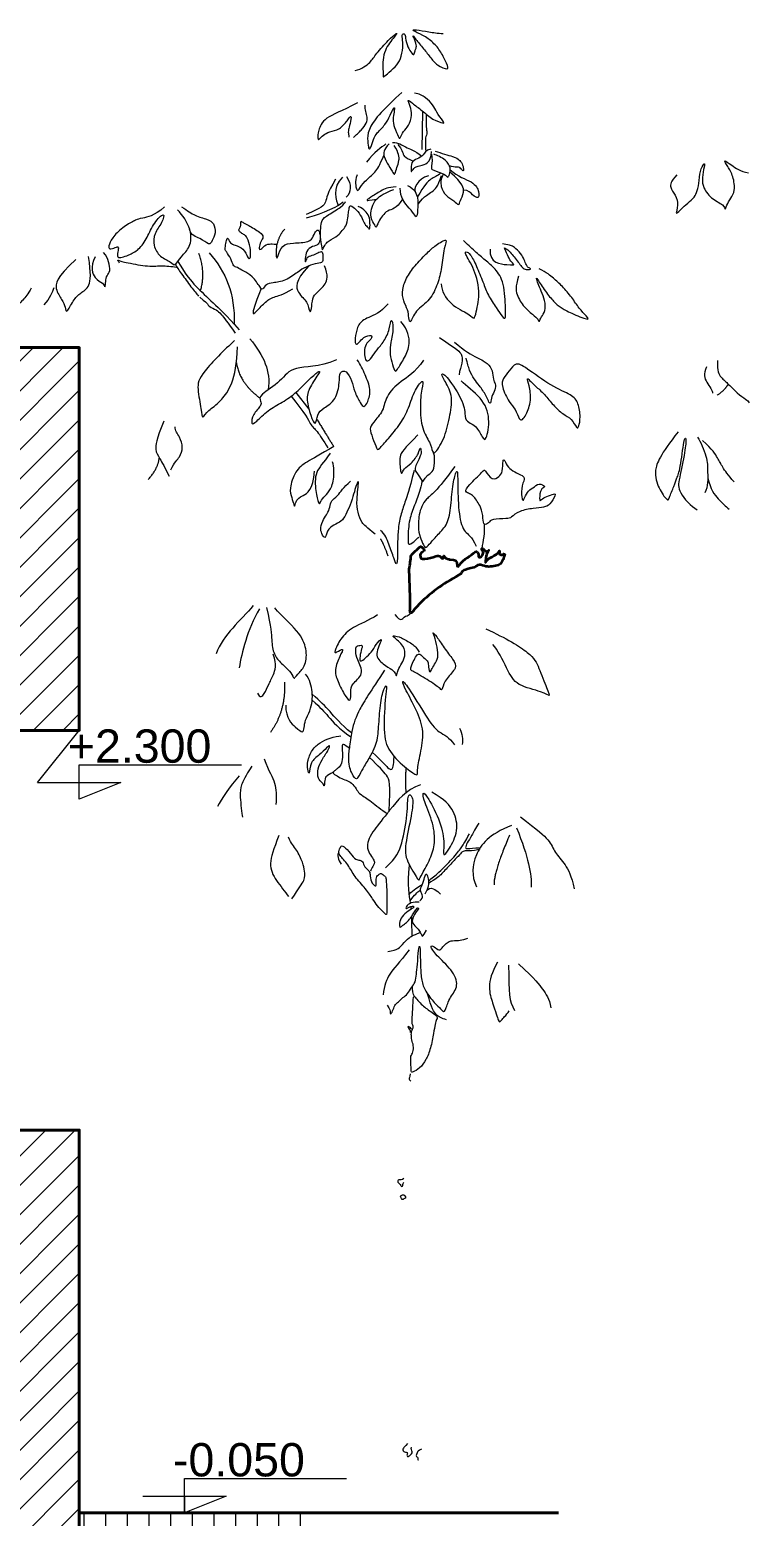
# Model space of a CAD drawing. Header units: centimetres. Extents: x -6442770 to 51259256, y -5656277 to 21133.
# Drawn here: x 8482 to 10642, y 7090 to 11554 of the extents above; entities that cross this region are included whole.
import ezdxf

# ---------------------------------------------------------------- set-up
doc = ezdxf.new("R2010")
doc.units = ezdxf.units.CM
doc.header["$MEASUREMENT"] = 0
for name, color, linetype, lineweight in [('Dim', 7, 'Continuous', 13), ('Hatch', 6, 'Continuous', 9), ('Layout Text', 7, 'Continuous', 15), ('Thick', 1, 'Continuous', 40)]:
    doc.layers.add(name, color=color, linetype=linetype, lineweight=lineweight)
doc.layers.add('Inner', color=7, linetype='Continuous', lineweight=9, true_color=0x5200ff)
doc.layers.add('Outer', color=7, linetype='Continuous', lineweight=20, true_color=0xab00ff)
doc.styles.get("Standard").update_dxf_attribs({"font": 'arial.ttf'})

# ---------------------------------------------------------------- blocks, each defined once
blk = doc.blocks.new('small-chestnut-tree-2d-trees-101-pimpmydrawing')
at = {"layer": 'Inner'}
for points in [[(181.3, 2747), (183.2, 2823.9)], [(-72.6, 2258), (-46.6, 2224.3)]]:
    blk.add_lwpolyline(points, dxfattribs=at)
for points, degree in [([(46.4, 2906.2), (60.5, 2909.8), (79.3, 2923.9), (87, 2938.6), (115.8, 2969.9), (129.4, 2981.7), (132, 2981.7), (123.5, 2971.8), (113.2, 2958.5), (105.1, 2943.4), (101.7, 2922.4), (102.8, 2908), (102.8, 2895.1), (102.5, 2892.2), (109.9, 2898.4), (128.7, 2914.6), (138.6, 2928.6), (143.8, 2953.7), (141.6, 2973.6), (140.8, 2979.5), (145.8, 2981.4), (147.6, 2977.3), (149.9, 2958.2), (159, 2942.3), (165.8, 2935.9), (166.8, 2947.3), (169.9, 2950.4), (170.4, 2960), (161.3, 2979.6), (165.4, 2973.2), (182.7, 2952.7), (197.7, 2933.6), (210.4, 2916.8), (236.4, 2906.3), (231.8, 2919), (219.5, 2945), (204.1, 2963.2), (183.1, 2978.2), (159, 2987.8), (167.2, 2989.1), (195, 2984.6), (212.6, 2981.4), (223.7, 2980.8)], 3), ([(140.4, 2862.5), (106.6, 2829.9), (85.3, 2808.6), (70.1, 2779.9), (72.4, 2758), (74, 2746.8), (78, 2749.6), (83.6, 2768.7), (89.8, 2780.5), (107.8, 2797.3), (116.8, 2815.9), (126.9, 2837.2), (125.2, 2822.6), (122.4, 2808.6), (124.6, 2792.3), (134.7, 2770.9), (136.4, 2767.5), (143.7, 2785), (154.4, 2793.4), (162.3, 2817.6), (157.8, 2834.4), (150.5, 2850.1), (160, 2841.7), (181.4, 2826), (202.7, 2806.9), (226.9, 2799), (225.2, 2802.4), (209.5, 2823.7), (204.4, 2836.7), (189.2, 2852.4), (175.2, 2859.7), (166.2, 2860.8)], 3), ([(51.1, 2841.2), (18.6, 2824.1), (-17.4, 2812.1), (-28.5, 2783.8), (-28.5, 2768.4), (-27.6, 2765.8), (-17.4, 2777), (-6.2, 2783), (16, 2787.3), (31.4, 2806.1), (40, 2819.8), (36.6, 2797.5), (32.3, 2787.3), (33.2, 2777.6), (33.7, 2773.5), (34.1, 2772)], 3), ([(43.5, 2771.8), (48.4, 2776.6), (59.8, 2786.7), (70.2, 2801.1), (71.3, 2812.1), (68.3, 2823.9), (66.5, 2832), (66.5, 2836.8)], 3), ([(189.3, 2818.9), (189.1, 2786.9), (192.4, 2781), (190, 2776.2), (188.2, 2771.4), (187.9, 2765.1), (188.5, 2756.8), (188.2, 2746)], 3), ([(108.7, 2758.6), (98.8, 2751), (85.5, 2742.6), (69.5, 2722)], 3), ([(115.4, 2758.8), (102.7, 2746.9), (104.1, 2732.4), (113.6, 2715.5), (124.1, 2698.7), (126.4, 2695.5), (130.5, 2711.9), (135.9, 2723.3), (135, 2740.1), (125.4, 2755.1)], 3), ([(121.9, 2761.3), (134.5, 2761.6), (145.8, 2751.2), (166.1, 2745.5), (180.9, 2733.7)], 3), ([(132.3, 2757.4), (141.4, 2746.8), (143.2, 2738.1), (144.1, 2732.9), (163.4, 2723.8)], 3), ([(50.8, 2696.1), (44.9, 2682.4), (50.8, 2662.5), (52.7, 2665), (65.2, 2683.5), (88.8, 2701.9), (95.1, 2714.4), (104.7, 2735.5)], 3), ([(199.1, 2748.2), (188.2, 2746), (185.1, 2734.2), (170.9, 2728.8), (158.8, 2722.3), (159.4, 2703.7), (159.4, 2701.2), (164.3, 2709.6), (173.7, 2715.1), (199.7, 2719.2), (200.7, 2743.3)], 3), ([(200.2, 2737.7), (202.5, 2730), (199.5, 2709.6), (200.1, 2706.5), (229.7, 2697.6), (232.6, 2689), (236.8, 2696.7), (239.7, 2709.8), (231.1, 2725.7), (211.3, 2736.2), (205, 2737.6)], 3), ([(207.9, 2744.3), (220, 2739.7), (248.8, 2732.4), (255.6, 2726.9), (262.8, 2719.4), (265.2, 2707.3), (264.3, 2702.2), (258.2, 2711.6), (251.9, 2712.3), (242.7, 2711.6), (236.6, 2714.2)], 3), ([(219.4, 2700.3), (211.5, 2693.1), (200.1, 2690), (185.3, 2675.9), (171.8, 2651.2)], 3), ([(224.6, 2698), (218.1, 2687.8), (218.6, 2671.6), (228.4, 2654.1), (246.8, 2643.7), (255.8, 2633.2), (257.8, 2643.9), (266.6, 2659.4), (264.6, 2678.8), (237.6, 2701.4)], 3), ([(238.2, 2706.3), (252.8, 2692.4), (286.7, 2683.3), (297, 2660.9), (295.5, 2647.3), (283.2, 2654.7), (275.1, 2665.4), (264.8, 2665.1)], 3), ([(694.3, 2696.6), (681.8, 2682.6), (679.6, 2670.5), (692.1, 2656.5), (698.4, 2634.7), (690.3, 2614.1), (701, 2625.5), (711.7, 2635.4), (728.6, 2649.1), (734.1, 2659.8), (739.7, 2677.5), (740.4, 2705.1), (750.4, 2720.6), (750.7, 2718.4), (746.3, 2696.6), (744.5, 2674.1), (763, 2647.7), (790.7, 2635.9), (791.4, 2623.4), (794.2, 2634.5), (803.2, 2649.8), (812.2, 2662.3), (808.8, 2694.2), (796.3, 2713.6), (787.4, 2728.8), (802.6, 2716.9), (822.2, 2703.4), (838.6, 2700.5)], 3), ([(7.1, 2687.4), (-10.2, 2658.8), (-11, 2639.6), (-20.9, 2629.6), (-51.9, 2616.3)], 3), ([(21.1, 2691.5), (-1, 2671.3), (9, 2642.9), (12.3, 2634.1)], 3), ([(28.9, 2692.9), (39.9, 2677.2), (38.8, 2660.6), (28.5, 2651)], 3), ([(129.2, 2671.8), (112.3, 2671.3), (99, 2664.3), (75.5, 2649.7), (67.6, 2643.5), (75.1, 2644.9), (89.6, 2647.1)], 3), ([(142.2, 2647.1), (129.3, 2626.6), (110.7, 2628.8), (91.6, 2599.6), (88.8, 2586.7), (86, 2597.9), (74.3, 2611.9), (85.5, 2650.7), (107.4, 2659.7), (124.8, 2667)], 3), ([(151.8, 2674.9), (167.5, 2667.6), (173.7, 2647.4), (173.1, 2632.7), (170.9, 2606.9), (165.8, 2617), (153.4, 2632.2), (137.7, 2649.6), (137.2, 2669.3)], 3), ([(194.1, 2694.2), (171.6, 2688.6), (164, 2666.5), (167.4, 2662.2)], 3), ([(173.2, 2637.5), (187.2, 2654.5), (202.1, 2661), (213.1, 2672.3), (220.5, 2694.7)], 3), ([(22.6, 2641.2), (4.1, 2626), (-35.7, 2613.1), (-52.2, 2609.2)], 3), ([(-19.3, 2545.2), (-21.6, 2557.5), (-23.7, 2571.5), (-22.8, 2588.6), (-22, 2605.2), (-9.1, 2614.8), (20.6, 2632), (26.9, 2640.9), (27.1, 2642.5)], 3), ([(-337.5, 2631.5), (-358.1, 2613), (-387.4, 2608.5), (-393.1, 2606.1), (-415.1, 2595.4), (-440.3, 2574.4), (-449.9, 2554.8), (-449.9, 2544.5), (-435.1, 2550), (-429.2, 2552.6), (-431.4, 2541.2), (-433.3, 2528.7), (-423, 2530.1), (-411.2, 2533.8), (-388.3, 2544.5), (-372.1, 2569.6), (-358.8, 2600.2), (-335.2, 2623.4), (-341.8, 2599.8), (-358.8, 2577.7), (-360.7, 2554.1), (-347.4, 2530.1), (-321.9, 2520.6), (-317.9, 2510.2), (-303.9, 2532), (-285.1, 2550), (-281, 2583.6), (-300.9, 2616), (-310.9, 2625.6)], 3), ([(-303.2, 2631.6), (-290.7, 2624), (-276.4, 2613), (-250.3, 2607.3), (-237.5, 2599.5), (-233.5, 2578.1), (-242.3, 2562.6), (-246.4, 2553.4), (-264.4, 2569.2), (-284.2, 2573.7), (-287, 2587)], 3), ([(-19.3, 2545.2), (-14.7, 2554.8), (-7.9, 2564.3), (14, 2573.4), (19.9, 2584.8), (28.5, 2591.2), (32.6, 2611.2), (33.1, 2621.2), (35.3, 2633.1), (38.1, 2635.8), (52.6, 2622.6), (61.7, 2607.6), (65.8, 2596.7), (72.7, 2589.4), (76.3, 2584.8), (76.8, 2597.6), (75.4, 2613), (66.7, 2624), (59.5, 2629.9), (52.6, 2632.2)], 3), ([(-95.2, 2587), (-106.8, 2574.9), (-111.5, 2553.8)], 2), ([(229.1, 2564.7), (226.2, 2565.2), (207.7, 2554.1), (193.1, 2540.3), (168.8, 2516), (150.8, 2491.7), (140.4, 2464.7), (143.2, 2441.8), (153.6, 2423.7), (154.2, 2407.8), (157, 2393.9), (166.7, 2423), (198.6, 2443.1), (213.2, 2477.1), (221.5, 2508.4), (225, 2550.7), (231.9, 2564.1), (229.1, 2564.7)], 3), ([(219.7, 2476.5), (220.6, 2462.2), (236.4, 2433.6), (280.1, 2414.8), (286.4, 2403), (290.5, 2419.7), (294.7, 2439.8), (296.8, 2460.6), (291.9, 2488.4), (284.3, 2509.9), (273.2, 2527.9), (267.6, 2539.7), (269, 2541.8), (278.7, 2538.3), (290.5, 2513.3), (305.1, 2478.6), (313.4, 2454.4), (331.4, 2427.3), (343.9, 2409.3), (350.2, 2404.4), (349.5, 2421.1), (347.4, 2480.7), (328.7, 2507.8), (308.6, 2524.4), (288.4, 2541.1), (271.8, 2557), (264.8, 2564)], 3), ([(318.4, 2546.3), (316.4, 2517.8), (362.9, 2514.7), (367.2, 2514.7), (364.6, 2518.1), (356.1, 2526.6), (350.1, 2543.8), (344.9, 2551.5), (356.1, 2544.6), (374, 2522.4), (386, 2503.5), (404.5, 2506.1), (393.8, 2509.8), (392, 2513.8), (386.8, 2524.9), (381.3, 2537.8), (365.8, 2551.4), (360.7, 2554.4), (353.3, 2555.5), (343.7, 2557)], 3), ([(-515.7, 2525.9), (-556.2, 2488.4), (-558.3, 2464.2), (-543, 2444.7), (-536.7, 2429.4), (-535.7, 2415.1), (-520.9, 2444.1), (-507.2, 2458.9), (-486.9, 2469), (-485, 2496.9), (-490.3, 2531.7)], 3), ([(-477, 2530.8), (-487.5, 2510), (-477.7, 2483.7), (-459.8, 2479.5), (-457, 2465.7), (-455.6, 2482), (-454.2, 2493.7), (-445.6, 2501.3), (-450.1, 2521.8), (-454.2, 2533.2), (-460.1, 2539.7)], 3), ([(-428.3, 2518.6), (-429.2, 2520.7), (-430.5, 2521.7), (-431.2, 2524.1), (-431.3, 2524.9), (-425.8, 2521.9), (-416.7, 2520.5), (-395.3, 2515.8), (-376.4, 2512.9), (-356.4, 2511.7), (-347.1, 2513.8), (-323, 2511.6), (-313.2, 2510.4)], 3), ([(-315.4, 2516.2), (-313.2, 2510.4), (-304, 2498.7), (-283.5, 2468.7), (-272.3, 2456.9), (-269.1, 2451.8)], 3), ([(-310.5, 2521.8), (-293.2, 2493.3), (-275.8, 2472.5), (-239.7, 2438.5), (-213.4, 2414.3), (-187, 2384)], 3), ([(-265, 2462.8), (-253.7, 2499.1), (-268.3, 2538)], 2), ([(-247.5, 2539.4), (-213.5, 2500.5), (-195.4, 2456.8), (-197.1, 2395.5)], 3), ([(-46.8, 2513), (-76.4, 2481.6), (-69.1, 2456.2), (-48.6, 2441.1), (-45, 2415.7), (-41.3, 2423.8), (-39.5, 2449.3), (-31.3, 2458.4), (-11.8, 2474.8), (-7.2, 2493.5), (-14.9, 2512.6)], 3), ([(375.4, 2492.1), (368.8, 2470.7), (372.1, 2450.8), (389.4, 2426.5), (409.7, 2411), (416.3, 2402.9), (417.4, 2399.2), (420.7, 2410.6), (430.7, 2420.6), (429.2, 2443.4), (421.5, 2462.2), (414.1, 2477.3), (411.5, 2488.8), (411.2, 2489.5), (430, 2460.7), (446.9, 2440.1), (460.6, 2428.7), (479, 2418.3), (521, 2401.4), (513, 2411), (497.5, 2426.9), (483.8, 2448.7), (463.4, 2472.4), (446.1, 2488.3), (433.3, 2498.8), (416.9, 2507)], 3), ([(-605.9, 2467.9), (-612.3, 2456.4), (-622.4, 2442.4), (-633.6, 2434.9), (-641.8, 2414.7)], 3), ([(-560.2, 2468.5), (-564.2, 2459.9), (-567.7, 2446.7), (-580.7, 2434.5)], 3), ([(-142.7, 2467.1), (-156.6, 2431.1), (-161.5, 2413.1), (-154.5, 2418.6), (-135.8, 2439.5), (-118.4, 2451.3), (-99.7, 2454), (-78.9, 2466.5)], 3), ([(-266, 2449.7), (-255, 2440.5), (-249.9, 2436), (-249, 2431.1), (-231.9, 2423.5), (-225.1, 2418.4), (-210.6, 2399.3), (-195.1, 2377.3)], 3), ([(112.8, 2436.4), (98.2, 2418.5), (69.9, 2409), (52, 2395.3), (46.8, 2372.2), (46, 2350.8), (55.4, 2358.5), (62.2, 2368.8), (81.9, 2375.6), (79.4, 2364.5), (69.1, 2358.5), (64.8, 2343.9), (65.7, 2330.2), (69.1, 2317.4), (80.2, 2327.7), (89.6, 2343.1), (105.1, 2360.2), (117, 2385.9), (118.8, 2410.7), (124.8, 2389.3), (117.9, 2355.9), (116.2, 2339.7), (119.6, 2319.1), (126.5, 2299.4), (129.9, 2300.3), (147, 2329.4), (158.2, 2352.5), (153.9, 2383.3), (138.5, 2400.5)], 3), ([(216.6, 2368.4), (253.4, 2343.5), (262.4, 2335.8), (263.1, 2317.8), (256.8, 2302.5), (256.2, 2293.5)], 3), ([(-196.1, 2362.7), (-216.7, 2343.5), (-267.3, 2293.2), (-272.4, 2267.6), (-262.1, 2220.4), (-262.8, 2202.3), (-249.5, 2223), (-227, 2234.4), (-192, 2282.3), (-190.2, 2349.4)], 3), ([(-165.5, 2366.1), (-137.4, 2331.3), (-122.8, 2300.9), (-128.6, 2263.2)], 3), ([(246.9, 2359.1), (266.8, 2341.1), (296.3, 2326), (313.6, 2317.1), (323.9, 2301.6), (324.6, 2282.8), (329.1, 2275.8), (329.8, 2262.9), (320.6, 2250), (320.2, 2235.6), (316.2, 2236), (311.7, 2250.4), (295.9, 2273.6), (286.3, 2283.6), (276.3, 2302.4), (272.7, 2316.4), (270.1, 2327.1)], 3), ([(-192.6, 2317.2), (-185.7, 2276.2), (-145, 2246.4)], 2), ([(9.2, 2323.3), (-27.4, 2307.7), (-82.2, 2312.9), (-100.5, 2280.3), (-148.8, 2251.6), (-143.5, 2239.8), (-140.9, 2232), (-160.5, 2213.7), (-163.1, 2191.5), (-154, 2196.7), (-129.2, 2222.8), (-100.5, 2237.2), (-70.4, 2258.1), (-46.9, 2284.2), (-26.1, 2301.2), (-22.1, 2301.2), (-46.9, 2267.2), (-52.2, 2243.7), (-43, 2209.8), (-32.6, 2187.6), (-30, 2215), (-18.2, 2225.4), (9.2, 2242.4), (15.7, 2280.3), (14.4, 2299.8), (28.8, 2303.8), (40.5, 2280.3), (44.4, 2260.7), (57.5, 2234.6), (64, 2226.7), (71.8, 2237.2), (79.7, 2263.3), (66.6, 2293.3), (57.5, 2314.2), (51, 2323.3)], 3), ([(184.5, 2322.8), (166.6, 2296.9), (136.8, 2281), (106.9, 2249.2), (104.9, 2221.3), (81.1, 2195.4), (75.1, 2185.5), (81.1, 2167.6), (91, 2141.7), (93, 2141.7), (112.9, 2163.6), (138.8, 2195.4), (154.7, 2225.3), (166.6, 2265.1), (186.5, 2287), (180.5, 2267.1), (176.6, 2229.3), (180.5, 2183.5), (198.4, 2155.7), (202.4, 2137.7), (206.4, 2131.8), (228.3, 2167.6), (238.2, 2213.4), (244.2, 2253.1), (224.3, 2285), (218.3, 2298.9), (234.2, 2289), (270.1, 2229.3), (266.1, 2207.4), (274, 2197.4), (290, 2191.5), (303.9, 2165.6), (309.9, 2157.6), (319.8, 2205.4), (303.9, 2247.2), (270.1, 2271), (260.1, 2281)], 3), ([(370.7, 2314.5), (375.8, 2316.2), (387.2, 2310.5), (443.7, 2268.5), (484, 2253.1), (496.8, 2236.9), (501.1, 2206.9), (496.8, 2188), (493.4, 2183.8), (483.1, 2205.2), (465.1, 2213.7), (445.4, 2231.7), (428.3, 2254.8), (408.6, 2271.1), (396.6, 2283.1), (392.4, 2288.2), (396.6, 2273.7), (402.6, 2242), (390.6, 2210.3), (382.9, 2202.6), (377.8, 2200.9), (369.2, 2225.7), (358.1, 2235.1), (340.1, 2271.1), (344.4, 2286.5), (356.4, 2300.2), (365.5, 2312.8), (370.7, 2314.5)], 3), ([(754.3, 2309.3), (747, 2294.1), (753.2, 2278.9), (767, 2261), (766.3, 2256)], 3), ([(776.6, 2322), (774.9, 2300.1), (783.3, 2287.7), (798.5, 2274.8), (815.9, 2256.3), (835.6, 2242.8), (838, 2240.3), (840.4, 2236.7)], 3), ([(-82.5, 2250.1), (-53.1, 2215.1), (-43, 2189.7), (-31.8, 2183.7), (-17.1, 2160.2), (-8.4, 2146.2)], 3), ([(775.6, 2252.2), (791.2, 2262.4), (798.5, 2274.8)], 2), ([(-338.4, 2199.6), (-354.5, 2162), (-357.2, 2140.6), (-347.7, 2126.9), (-336.8, 2107), (-328, 2088.8)], 3), ([(-324.8, 2102.1), (-317.2, 2117.4), (-305.4, 2127), (-299.9, 2147.5), (-305.4, 2167.5), (-316.7, 2181.6), (-315.8, 2188.4)], 3), ([(-30.7, 2204.2), (-13, 2174.9), (3.4, 2148.9)], 2), ([(173.1, 2172.2), (144.4, 2143.6), (133.7, 2131.2), (138.8, 2093.5), (140.5, 2093.5), (144.4, 2104.2), (159, 2113.2), (175.9, 2135.7), (177, 2149.7), (180.4, 2139.1), (177.6, 2127.3), (168, 2109.3), (165.3, 2100.7), (181.2, 2082.8), (180.5, 2076.4), (184.8, 2079.3), (190.5, 2090.7), (200.4, 2095.3), (207.2, 2106.5), (207.2, 2128.4), (204.7, 2135.9)], 3), ([(697.2, 2178.6), (660.7, 2131.8), (646.2, 2098.5), (657.6, 2063.9), (676.2, 2038), (678, 2042.6), (689.4, 2070.8), (694.4, 2085.3), (701.3, 2100.8), (709.4, 2168.2), (713.1, 2167.3), (712.2, 2142.7), (698.5, 2079.4), (694.9, 2060.3), (722.6, 2028), (735.4, 2021.4)], 3), ([(736.3, 2167.5), (742.3, 2158.5), (756.6, 2125.4), (756.1, 2100.5), (757.6, 2068.1), (751, 2055.2)], 3), ([(809.9, 2077.7), (797.4, 2091.4), (785.2, 2108.9), (777.8, 2124.2), (766.8, 2142.4), (746.2, 2160.8)], 3), ([(-370.5, 2082.2), (-350.2, 2103.8), (-347.7, 2126.9)], 2), ([(3.4, 2148.9), (-24.9, 2131.9), (-53, 2117.3), (-74.4, 2100.4), (-86.8, 2062.2), (-81.1, 2045.9), (-76.1, 2029.6), (-75.5, 2026.8), (-71.6, 2042), (-63.2, 2047.6), (-37.3, 2061.6), (-35.6, 2099.3)], 3), ([(-3.8, 2135.1), (-17.8, 2115.2), (-35.6, 2099.3), (-33.3, 2057.3), (-26, 2031.5), (-24.9, 2034.1), (-17.5, 2047), (-5.3, 2057.3), (5, 2079.5), (3.9, 2107.8), (1.3, 2118.2)], 3), ([(165.3, 2100.7), (154.9, 2058.4), (147.9, 2039.6), (138.9, 2014), (132.7, 1983.4), (132, 1957.8), (132, 1923.8), (131.1, 1912.8), (128.3, 1910.6), (125.8, 1921.6), (114.2, 1951.8), (107.2, 1972.3), (97.8, 1979.4)], 3), ([(247.3, 2108.7), (210.8, 2057), (186.6, 2045.7), (173.7, 2010.9), (173.5, 1979.5), (178.3, 1962.8), (186.6, 1945), (188.6, 1944.6), (197.7, 1953.1), (213, 1972.1), (233.9, 1991.2), (239.6, 2028.5), (243.4, 2076.6), (251.2, 2102.6), (253.3, 2095.7), (253, 2074.8), (254.8, 2008.2), (266.4, 1972.7), (280.8, 1969.4), (290.6, 1947.9)], 3), ([(86.8, 1971.9), (69.9, 1987), (59.6, 1993.2), (51.5, 2016.8), (48.9, 2038.2), (55.5, 2087.6), (48.5, 2070.3), (44.1, 2054.4), (36.7, 2030.9), (27.5, 2010.9), (19.4, 1996.9), (3.5, 1991.8), (-10.5, 1979.6), (-14, 1960.3), (-20.8, 1974.1), (-24.5, 1984), (-16.8, 2003.9), (-9.4, 2012.8), (-3.8, 2026.8), (-2.4, 2040.8), (10.9, 2046), (23.1, 2067.4), (37.4, 2078.8)], 3), ([(756.8, 2085.8), (762.4, 2062.6), (777.9, 2041.2), (793.4, 2028.7), (799.7, 2022.5)], 3), ([(306.5, 1992.9), (307.6, 1975.8), (304.3, 1957.9), (301.7, 1943.5)], 3), ([(97.5, 1962.9), (104.8, 1950.6), (112.3, 1928.8)], 2), ([(-158.7, 1828.3), (-183.6, 1797.8), (-219, 1770.7), (-233.6, 1731.1)], 3), ([(-146.1, 1821.7), (-171.1, 1778.7), (-181.5, 1733.6), (-187, 1703)], 3), ([(-131.9, 1824.6), (-122.4, 1783.6), (-121.8, 1757.7), (-118.3, 1729.7), (-101.6, 1711.1), (-84.1, 1695.9), (-76.8, 1681.9), (-76.3, 1681.3), (-66.7, 1692), (-51, 1710.5), (-51, 1745.9), (-67.9, 1777.9), (-111.7, 1818.4), (-115.1, 1824)], 3), ([(91.5, 1809.4), (72.8, 1797.6), (38.8, 1784.4), (16.6, 1762.2), (3.4, 1732.4), (7.6, 1733.1), (25.6, 1744.9), (15.9, 1727.5), (4.1, 1698.4), (10.3, 1677.6), (27.7, 1642.9), (38.1, 1633.2), (38.1, 1654.7), (37.4, 1669.9), (66.5, 1689.4), (49.9, 1722), (47.1, 1735.2), (48.5, 1746.3), (49.2, 1746.3), (63.7, 1750.4), (58.2, 1738.6), (55.5, 1720.1), (55.8, 1718.9), (57.7, 1714), (70.8, 1725.9), (81.7, 1736.8), (91.3, 1755.2), (104.9, 1765.8), (83.4, 1728.3), (103.2, 1709.7), (122.8, 1698.8), (128.3, 1690.6), (129.3, 1684.1), (132.5, 1697.6), (140.7, 1712.6), (147.7, 1725.2), (147.2, 1747.2), (120.1, 1767), (124.3, 1767.9), (137.8, 1765.2), (162.6, 1750.9), (171.2, 1742.8), (175.2, 1734.6)], 3), ([(126.6, 1810.6), (137.6, 1793.8), (146.2, 1810.6), (151.7, 1806.1), (161.1, 1814.8)], 3), ([(309.5, 1781.6), (351.8, 1762.2), (404.5, 1729.6), (415.6, 1706), (434.3, 1657.5), (440.6, 1642.9), (427.4, 1654.7), (370.4, 1666.3), (353.8, 1697.7), (333.7, 1739.3), (324, 1749.7)], 3), ([(-149.9, 1651.5), (-145.4, 1640.8), (-135.3, 1650.4), (-128, 1669.5), (-117.9, 1687.5), (-111.1, 1708.3), (-118.4, 1730.2)], 3), ([(-93.3, 1627.7), (-92.9, 1600), (-70.4, 1580.5), (-57.9, 1570.5), (-56.1, 1582.3), (-54.6, 1596), (-43.9, 1616.6), (-39.1, 1635.8), (-39.8, 1654.2), (-42.8, 1673), (-48.3, 1684.1), (-53.5, 1690.3)], 3), ([(-95.7, 1674.2), (-93.1, 1615.1), (-124.1, 1572.8)], 2), ([(39.5, 1571.6), (16.4, 1589.9), (-4.4, 1616.9), (-23.5, 1634.8), (-39.8, 1649.7)], 3), ([(-39.8, 1637.7), (-22.6, 1621.9), (-10.4, 1609), (13.6, 1579.9), (38.1, 1564)], 3), ([(2.2, 1492.4), (-11.6, 1485.8), (-14.6, 1479.1), (-15.4, 1466), (-15.9, 1463.3), (-17.9, 1470.7), (-29.3, 1478.6), (-29, 1500), (-21.2, 1517), (-6.1, 1538.4), (-3.5, 1548.3), (-9, 1543.5), (-25.6, 1526.6), (-43.7, 1514.8), (-45.9, 1483.4), (-48.9, 1498.9), (-50.7, 1512.2), (-40.4, 1539.1), (-24.2, 1552.7), (-5.7, 1561.6), (13.4, 1565.6), (17.5, 1566)], 3), ([(256.6, 1581.3), (262.1, 1570.3), (263.5, 1558.3), (262.3, 1548.5)], 3), ([(81.2, 1532.9), (102.3, 1513.2), (113.6, 1499.5), (120.5, 1495.9), (124.6, 1504.6), (124.9, 1524.3)], 3), ([(-161.6, 1504.8), (-174.7, 1484.5), (-184, 1464.8), (-186.1, 1448.9), (-181.9, 1409.5), (-180.1, 1402.1)], 3), ([(-136.5, 1519.8), (-127.5, 1494), (-111.2, 1471.5), (-112.4, 1445.1), (-112.9, 1427.2)], 3), ([(149.5, 1451.5), (147.5, 1474.3), (149.5, 1500.9)], 2), ([(-187.1, 1485.4), (-205.2, 1464.8), (-223.3, 1436.8), (-230.9, 1423.7)], 3), ([(107.6, 1300.2), (130, 1319.3), (141.3, 1346.8), (153.1, 1410.3), (151.5, 1453), (163.7, 1444), (162.6, 1417.6), (147.5, 1347.9), (146.3, 1318.7), (173.9, 1275.5), (175, 1273.8), (179.5, 1285), (199.1, 1318.7), (208.1, 1349.1), (205.3, 1388.4), (184.5, 1435.6), (181.7, 1454.7), (191.8, 1445.1), (219.9, 1390.6), (227.8, 1346.3), (221.6, 1319.3), (235.7, 1335.6), (255.3, 1374.9), (247.5, 1414.2), (227.2, 1437.3), (200.8, 1452.5)], 3), ([(295.4, 1389.8), (288.5, 1378.9), (282, 1364.1), (271, 1350), (268.4, 1339), (270.4, 1338), (285.3, 1340), (298.7, 1340.5)], 3), ([(361.6, 1385), (316, 1367.5), (283.4, 1326), (280.6, 1283.8), (290.8, 1261.9)], 3), ([(371.7, 1380.5), (395.8, 1320.3), (402, 1287.2), (401.2, 1260.7)], 3), ([(379.3, 1402.4), (415.3, 1375), (439.2, 1356.1), (447.8, 1330.4), (470.1, 1308.2), (482.1, 1284.2), (488, 1257.7)], 3), ([(-107.3, 1365), (-117.5, 1336.9), (-129.3, 1306.6), (-114.1, 1274.6), (-94.4, 1252.1), (-87.9, 1241.9)], 3), ([(-80.8, 1237.2), (-66.4, 1260.1), (-53.4, 1275.1), (-55.1, 1294.2), (-57.8, 1308.5), (-70.9, 1337.5), (-82.6, 1349.1), (-87.9, 1361.4)], 3), ([(357.6, 1365.9), (323.9, 1287.2), (326.7, 1265.3)], 2), ([(13.6, 1330.7), (8.7, 1326.2), (13.1, 1316.6), (18.4, 1307.3)], 3), ([(296.4, 1336.8), (281, 1333.7), (273.9, 1333.9), (265.7, 1334.1), (262, 1332.2), (256.1, 1325.3), (236.5, 1304.7), (218.4, 1284.7), (208.6, 1276.9), (194.4, 1268.5)], 3), ([(176.9, 1233.1), (181.7, 1237.9), (183.2, 1242.4), (178.3, 1253.2), (177.8, 1257.8), (184.6, 1272.8), (188.3, 1289.2), (191.8, 1286.8), (194.5, 1274.1), (195, 1264.1), (191, 1254.1), (187.1, 1246.8)], 3), ([(155.5, 1246.2), (164.6, 1256.8), (173, 1261.2), (181.4, 1266)], 3), ([(191.1, 1255), (198.5, 1260.7), (206.9, 1256.4), (214.9, 1250.7), (218.7, 1246.7)], 3), ([(175.8, 1230.6), (171, 1231.3), (157.9, 1230.7), (148.2, 1220.9), (149.2, 1217.3), (151.2, 1217.8), (156, 1221.5), (164.8, 1223), (165.3, 1220.4), (161.3, 1217.5), (146.1, 1207.3), (136.3, 1195.6), (135.7, 1180.7), (136.7, 1179.3), (140, 1182), (143.4, 1184.6), (151.8, 1191.3), (160.5, 1200.9), (164.3, 1209.6), (170.8, 1217.6), (173, 1220.1), (174, 1219.7), (174.4, 1217.4)], 3), ([(159.7, 1216.4), (159.5, 1218.3), (159.3, 1220.1), (159.1, 1221.9)], 3), ([(161.5, 1162.6), (161, 1180.6), (160.8, 1192.8), (160.4, 1201.9)], 3), ([(174.4, 1217.4), (160.5, 1199.7), (160.9, 1186.9), (172.7, 1178.3), (177.9, 1169.6), (181, 1163.4), (181.9, 1159.5), (190.6, 1174.5)], 3), ([(111.2, 1023.2), (117, 1014.7), (117, 1007.7), (117.5, 1003.9), (122.3, 1010.4), (126.1, 1023.4), (133.2, 1029.6), (142.8, 1038.7), (152.4, 1045.2), (159.4, 1059.1), (168.5, 1069.1), (169.8, 1085.5), (172.1, 1102.3), (173.9, 1138.7), (176.7, 1142.8), (177.6, 1137.8), (178, 1100.9), (179.9, 1072.3), (187.1, 1052.2), (206.7, 1026.3), (220.4, 1014.9), (224.5, 1008.5), (228.6, 1012.6), (236.7, 1039.5), (256.8, 1061.3), (242.2, 1094.6), (208.5, 1124.6), (195.8, 1144.2), (205.3, 1141.9), (216.3, 1131.9), (222.2, 1138.7), (227.2, 1145.5), (236.3, 1152.4), (243.1, 1153.3), (262.2, 1153.7), (273.5, 1158.1)], 3), ([(155.3, 1134.4), (135.1, 1108), (112, 1085.6), (105.8, 1063.1), (102.9, 1044.1)], 3), ([(333.4, 1109.5), (309.1, 1069.2), (325.8, 1022.1), (336.2, 986.7), (338.9, 990.6), (350, 1002.5), (357.1, 1011.6)], 3), ([(355.3, 1103.6), (356.8, 1045.8), (356.3, 1032.3), (367.6, 1012.4)], 3), ([(375.7, 1106.2), (410.1, 1074.6), (424.2, 1055), (437.5, 1036.6), (440.8, 1017.9)], 3), ([(166.1, 1040.3), (162.1, 1045.1), (162.1, 1054.7), (162.4, 1062.2)], 3), ([(230.4, 993.6), (220.8, 996.3), (209.3, 1002.3), (200.6, 1016.5), (192.6, 1045.8)], 3), ([(162.9, 976), (161.4, 973.2), (154.9, 981), (152, 979.6), (154.4, 976.4), (156.6, 973.8), (157.4, 971.2), (157.2, 967.9)], 3), ([(157.6, 884.8), (155.9, 877.5), (154.4, 874.9), (156.7, 872.2), (159, 869.8)], 3), ([(144.8, 673.7), (141, 669.5), (132.9, 673.7), (132, 665.6), (136.5, 663.8), (138.6, 659.7), (140.4, 656.7), (143.4, 659.4), (142.5, 664.7), (144.3, 665.6), (144.6, 666.5)], 3), ([(144.7, 640.9), (143.1, 641.5), (138.3, 639.9), (137.7, 636.4), (141.6, 630.7), (143.1, 631.6), (144.3, 633.1), (148.4, 633.7), (148.4, 636.4), (146.4, 640.3), (144.7, 640.9)], 3), ([(151.9, 140.1), (147.1, 133.8), (143, 130.2), (141.5, 127.3), (144.9, 122.7), (147.3, 122.7), (152.2, 121.7), (151.5, 119.1), (150.7, 116.6), (151.2, 113.3), (155.3, 114), (160.6, 119.5), (162.1, 122.9), (160.2, 127.3), (159.2, 130.9), (160.2, 132.8)], 3), ([(180.3, 128.4), (173.6, 125.9), (170.8, 120.8), (169.3, 115), (170.5, 112.4), (172.7, 112.9), (173, 109.1), (172.4, 106.3), (173.8, 106.6), (174.5, 107.2)], 3)]:
    blk.add_open_spline(points, degree=degree, dxfattribs=at)
for points, knots in [([(180.9, 2079.2), (179.8, 2069.8), (175.3, 2054), (164.7, 2026.1), (154, 1999.1), (152.9, 1957.5), (153.5, 1949.7), (164.1, 1955.3), (173.1, 1965.4), (174.8, 1965.9)], [0.956485, 0.956485, 0.956485, 0.956485, 2.229516, 4.459032, 6.688548, 8.918063, 11.147579, 13.377095, 15.606611, 15.606611, 15.606611, 15.606611]), ([(106, 1698.4), (77.6, 1655.4), (51.9, 1615.8), (41.2, 1584.8), (36, 1552.1), (34.9, 1540.8)], [0, 0, 0, 0, 3.348712, 6.697424, 8.650685, 8.650685, 8.650685, 8.650685]), ([(75.4, 1522.5), (79, 1528.6), (90.2, 1548.9), (93.6, 1571.4), (95.6, 1617.2), (101.9, 1658.1), (111.6, 1671.3), (108.1, 1656), (102.6, 1571.4), (112.3, 1534), (153.2, 1496.5), (174, 1484), (170.6, 1493), (177.5, 1528.4), (187.2, 1574.9), (170.6, 1617.2), (147, 1660.9), (139.3, 1679.6), (150.4, 1669.9), (191.4, 1601.2), (214.3, 1570.7), (236.5, 1563.8), (246.5, 1547.8)], [22.002739, 22.002739, 22.002739, 22.002739, 23.440983, 26.789694, 30.138406, 33.487118, 36.83583, 40.184542, 43.533253, 46.881965, 50.230677, 53.579389, 56.928101, 60.276812, 63.625524, 66.974236, 70.322948, 73.67166, 77.020371, 80.369083, 83.717795, 87.066507, 87.066507, 87.066507, 87.066507]), ([(178.4, 1467), (148.8, 1457.5), (130.5, 1433.7), (115.4, 1414.8), (114.8, 1413.9)], [0, 0, 0, 0, 3.223992, 3.37879, 3.37879, 3.37879, 3.37879]), ([(111.2, 1409.6), (99.3, 1394.7), (78.4, 1369.4), (65.3, 1338), (89.6, 1312.7), (81.6, 1303), (78.7, 1296), (77.6, 1292.9)], [3.647422, 3.647422, 3.647422, 3.647422, 6.447983, 9.671975, 12.895967, 16.119958, 19.34395, 19.34395, 19.34395, 19.34395]), ([(194.2, 1273.9), (201, 1278.6), (218.1, 1292.3), (248.9, 1324.8), (262.1, 1342.5), (268.5, 1353), (276.7, 1368.4)], [3.777611, 3.777611, 3.777611, 3.777611, 5.740191, 8.610286, 11.480381, 14.350477, 14.350477, 14.350477, 14.350477]), ([(158.2, 1228.7), (158.2, 1228.9), (155.9, 1243.4), (151.3, 1262.7), (155.9, 1305.5)], [5.805226, 5.805226, 5.805226, 5.805226, 5.900128, 11.800256, 11.800256, 11.800256, 11.800256]), ([(157.4, 1233.7), (166.3, 1245.4), (173.5, 1251.7), (177.7, 1255.1), (178.3, 1255.5)], [0, 0, 0, 0, 2.089621, 2.385101, 2.385101, 2.385101, 2.385101]), ([(112.5, 1131.3), (132.9, 1133.9), (141.2, 1146.4), (155.5, 1159.4), (161.5, 1163), (177.8, 1169.5)], [0, 0, 0, 0, 2.543057, 5.086114, 7.171314, 7.171314, 7.171314, 7.171314])]:
    blk.add_open_spline(points, degree=3, knots=knots, dxfattribs=at)
at = {"layer": 'Outer'}
for points in [[(-212.5, 2564), (-213.4, 2560.7), (-215.2, 2550.9), (-215.2, 2543.1), (-211.3, 2540.8), (-200.6, 2521.2), (-198.9, 2511.6), (-191.6, 2510.5), (-178.7, 2502), (-160.7, 2494.2), (-143.3, 2467.2), (-139.9, 2463.8), (-133.2, 2476.2), (-120.8, 2478.5), (-93.3, 2481.8), (-67.5, 2501.5), (-53.4, 2511), (-33.2, 2517.8), (-18.6, 2518.3), (-18, 2528.5), (-18.9, 2539.6), (-20.3, 2542.2), (-25.2, 2541), (-36.4, 2534.6), (-49.9, 2532.2), (-52.6, 2521.1), (-54.3, 2520.1), (-53.6, 2534.6), (-48, 2550.1), (-30.6, 2553.7), (-27, 2557.4), (-22.6, 2566.8), (-25, 2580.6), (-26.7, 2584.7), (-31.1, 2585.9), (-37.8, 2572.9), (-43.9, 2559.8), (-79.9, 2559.1), (-101.1, 2556.1), (-109.2, 2529.5), (-112.1, 2526.8), (-113.3, 2544.1), (-110.7, 2556.3), (-112.7, 2556.9), (-119.3, 2556.9), (-132.5, 2557.5), (-145.3, 2543.2), (-148, 2548.3), (-143.5, 2562), (-137.2, 2571.3), (-142.3, 2579.6), (-171.6, 2596.4), (-178.4, 2599), (-184.5, 2605), (-183.3, 2597.3), (-184.2, 2590.8), (-189.1, 2585.5), (-183.5, 2578.9), (-176, 2575.3), (-170.9, 2571.7), (-163.9, 2549.4), (-163.7, 2531.3), (-165.6, 2526.4), (-169.2, 2527.9), (-177.5, 2548.7), (-196.6, 2554.7), (-205, 2557.9), (-210.4, 2571.2), (-211.7, 2567.4), (-212.5, 2564)], [(301.2, 2096.2), (295.7, 2090.4), (272.9, 2068.7), (266.9, 2057.6), (278, 2053.3), (284, 2050.7), (301.1, 2026.7), (304.5, 2002.8), (305.4, 1989.1), (316.5, 1995), (320, 2002.8), (355.1, 2003.6), (359.4, 2004.5), (376.5, 2019.9), (406.5, 2024.2), (427.9, 2026.7), (438.1, 2030.2), (451.8, 2053.3), (448.4, 2054.1), (431.3, 2048.1), (421, 2042.1), (417.6, 2036.2), (418.4, 2061), (427, 2067), (430.4, 2067.8), (417.6, 2076.4), (403.9, 2064.4), (392.8, 2058.4), (385.9, 2039.6), (383.3, 2039.6), (379.9, 2064.4), (389.3, 2085.8), (385, 2089.3), (367.1, 2097.8), (354.2, 2106.4), (347.4, 2121.8), (343.9, 2124.4), (343.9, 2096.1), (337.1, 2089.3), (323.4, 2078.1), (305.8, 2103.7), (306.7, 2102.1), (301.2, 2096.2)], [(222.4, 1662.7), (223.7, 1666.6), (229, 1681.2), (253.3, 1703.2), (244.7, 1718.8), (225.1, 1743.5), (209.9, 1767.7), (200.9, 1776.1), (206.5, 1769.4), (212.1, 1743), (214.9, 1723.9), (206, 1709.3), (200.3, 1699.1), (196.4, 1691.3), (193.6, 1709.8), (194.2, 1716), (180.7, 1726.7), (172.8, 1736.2), (157.1, 1701.4), (159.3, 1698), (162.1, 1696.6), (180.3, 1686.1), (195, 1677.2), (210.8, 1666.3), (218.4, 1660.8), (220.9, 1657.9), (221.1, 1658.8), (222.4, 1662.7)], [(110.3, 1213.8), (110.4, 1221.6), (110.9, 1251.3), (109.1, 1273.4), (108.7, 1281.2), (104.7, 1284.5), (100.6, 1288.2), (95.1, 1288.9), (88.4, 1280.1), (89.2, 1268.6), (88.8, 1260.5), (77.7, 1271.2), (77, 1288.2), (75.2, 1293.7), (65.2, 1301.1), (61.9, 1313.6), (54.5, 1315.8), (45.7, 1316.2), (34.2, 1333.9), (20.2, 1346.1), (16.9, 1342), (13.2, 1332.4), (13.2, 1327.6), (33.1, 1305.9), (44.6, 1282.7), (68.5, 1257.2), (82.9, 1236.2), (90.3, 1224), (105.5, 1208.7), (109.9, 1204.5), (110.1, 1206), (110.3, 1213.8)], [(163.9, 1038.3), (163.1, 1034.3), (163.1, 1013.6), (160.9, 993.3), (161.2, 985.2), (164.6, 979.7), (162.3, 974.5), (160.1, 971.2), (159.4, 962.4), (161.2, 949.8), (165.3, 939.1), (162, 924.4), (157.5, 920.7), (159.4, 901.5), (159, 887.9), (161.2, 887.1), (177.1, 895.6), (189.6, 912.6), (198.8, 935.1), (205.1, 968.6), (207.3, 985.2), (211, 995.5), (212.5, 997.7), (208.4, 1004.4), (195.5, 1012.1), (187, 1018.8), (177.5, 1027.2), (168.2, 1037.9), (164.8, 1042.4), (163.9, 1038.3)]]:
    blk.add_open_spline(points, degree=3, dxfattribs=at)
at = {"layer": 'Outer', "lineweight": 35}
blk.add_open_spline([(253.7, 1906.2), (252.8, 1907.4), (252.4, 1907.6), (252.4, 1908), (250.8, 1920.2), (249.9, 1920.9), (237.8, 1921), (237, 1921), (236.3, 1921.7), (235.4, 1921.8), (231, 1922.6), (227.5, 1924.8), (225.1, 1928.7), (223.2, 1927), (226.4, 1924.3), (223.4, 1923.5), (221.6, 1923.1), (220.1, 1924.5), (219.2, 1925.8), (216.3, 1929.7), (213.3, 1929.4), (208.9, 1927.9), (201.7, 1925.5), (194.6, 1922.7), (186.8, 1922.2), (179, 1921.8), (177.5, 1923), (177.6, 1930.7), (177.7, 1934.3), (180.8, 1934.9), (182.9, 1936.3), (185.9, 1938.3), (186.6, 1939.5), (183.9, 1943.1), (179.8, 1948.3), (177.2, 1948.2), (173.2, 1943.6), (170.1, 1939.9), (166.3, 1936.7), (162.8, 1933.3), (160.8, 1931.3), (158.6, 1929.1), (158.6, 1926.4), (158.9, 1916.8), (155.3, 1907.8), (155.5, 1898.1), (156.2, 1872.1), (157.9, 1846.1), (157.1, 1820), (157, 1819), (157, 1817.9), (157.1, 1816.8), (157.1, 1815.6), (156.9, 1814), (158.4, 1813.6), (159.8, 1813.2), (160.7, 1814.3), (161.6, 1815.3), (164.8, 1818.9), (167.9, 1822.6), (171.2, 1826.2), (195.3, 1852.4), (223.9, 1872.6), (255, 1889.6), (257.2, 1890.8), (259.7, 1891.6), (260.7, 1894.3), (262, 1898.2), (265.4, 1899.2), (268.9, 1900.5), (276.1, 1902.9), (283.9, 1903.8), (290.4, 1907.9), (294.6, 1910.5), (299, 1911.4), (303.1, 1909.4), (311.9, 1905.2), (320.2, 1906.5), (329.4, 1908.2), (338, 1909.7), (341.8, 1914.3), (344.5, 1921.3), (345.3, 1923.4), (346.1, 1925.6), (346.8, 1927.8), (347.2, 1929.2), (348.7, 1930.6), (347.4, 1931.9), (346.1, 1933.3), (344.6, 1932), (343.5, 1931.2), (341.5, 1929.9), (339.9, 1931), (338.2, 1931.7), (335.3, 1932.8), (337.5, 1935), (337.4, 1938.4), (330.3, 1926), (314.6, 1927.7), (309.1, 1915.4), (309.5, 1924), (309.8, 1932.4), (315.8, 1940), (308.5, 1932.3), (306.8, 1943.7), (301.7, 1943.5), (301, 1940.6), (303.6, 1939.2), (304.1, 1937.1), (305.3, 1932.8), (302.5, 1926.4), (298.2, 1925.7), (292.8, 1924.7), (295.6, 1929.7), (294.7, 1931.9), (292, 1938.5), (290.3, 1938.9), (285.1, 1934.2), (274.7, 1924.8), (261.1, 1919.2), (253.7, 1906.2)], degree=3, knots=[0, 0, 0, 0, 1, 1, 1, 2, 2, 2, 3, 3, 3, 4, 4, 4, 5, 5, 5, 6, 6, 6, 7, 7, 7, 8, 8, 8, 9, 9, 9, 10, 10, 10, 11, 11, 11, 12, 12, 12, 13, 13, 13, 14, 14, 14, 15, 15, 15, 16, 16, 16, 17, 17, 17, 18, 18, 18, 19, 19, 19, 20, 20, 20, 21, 21, 21, 22, 22, 22, 23, 23, 23, 24, 24, 24, 25, 25, 25, 26, 26, 26, 27, 27, 27, 28, 28, 28, 29, 29, 29, 30, 30, 30, 31, 31, 31, 32, 32, 32, 33, 33, 33, 34, 34, 34, 35, 35, 35, 36, 36, 36, 37, 37, 37, 38, 38, 38, 39, 39, 39, 40, 40, 40, 40], dxfattribs=at)
at = {"layer": 'Outer'}
blk.add_open_spline([(114.8, 1413.9), (113.6, 1412.5), (112.4, 1411), (111.2, 1409.6), (99.4, 1416.7), (77.6, 1435.5), (55.5, 1448.3), (51, 1455.5), (42.1, 1468.9), (31, 1476.4), (20.3, 1478.5), (6.2, 1487.6), (0.3, 1491.3), (4.9, 1495.4), (10.3, 1499), (18.1, 1506.3), (22.2, 1521.8), (19.9, 1542.3), (20.8, 1550.4), (24.9, 1548.2), (34.9, 1540.8), (34, 1532.8), (32.4, 1506.7), (40.8, 1488.9), (49.2, 1472.9), (56.9, 1491.9), (70.7, 1514.4), (75.4, 1522.5), (94.3, 1503.6), (112.9, 1486.2), (118.8, 1469.2), (114.8, 1413.9)], degree=3, knots=[10.271856, 10.271856, 10.271856, 10.271856, 10.540488, 10.540488, 10.540488, 11.772805, 13.005123, 14.23744, 15.469758, 16.702075, 17.934392, 19.16671, 20.399027, 21.631345, 22.863662, 24.095979, 25.328297, 26.560614, 27.792932, 29.025249, 29.025249, 29.025249, 30.420699, 33.769411, 37.118123, 40.466835, 42.377303, 42.377303, 42.377303, 47.51323, 52.649158, 52.649158, 52.649158, 52.649158], dxfattribs=at)

msp = doc.modelspace()

# ---------------------------------------------------------------- hatches: boundary and pattern name
at = {"layer": 'Hatch'}
h = msp.add_hatch(dxfattribs=at)
h.set_pattern_fill('ANSI31', color=256, scale=500)
h.set_pattern_definition([(45, (0, 11563.83), (-44.19417, 44.19417), [])])
h.paths.add_polyline_path([(8630.5, 8249.7), (8230.5, 8249.7), (8230.5, 7149.7), (7630.5, 7149.7), (3030.5, 7149.7), (3030.5, 8249.7), (2630.5, 8249.7), (2630.5, 6149.7), (3030.5, 6149.7), (3030.5, 6749.7), (8230.5, 6749.7), (8230.5, 6149.7), (8630.5, 6149.7)])
h.paths.add_polyline_path([(5687.7, 10149.7), (8230.5, 10149.7), (8230.5, 9449.7), (8630.5, 9449.7), (8630.5, 10599.7), (5191.1, 10599.7), (5191.1, 9899.7), (2630.5, 9899.7), (2630.5, 9449.7), (3030.5, 9449.7), (4030.8, 9449.7), (4030.8, 9430.5), (4030.8, 9299.7), (4170.5, 9299.7), (4170.5, 9430.5), (4170.5, 9449.7), (5687.7, 9449.7)])
h = msp.add_hatch(dxfattribs=at)
h.set_pattern_fill('ANSI31', color=256, scale=520, angle=45)
h.set_pattern_definition([(90, (0, 11563.83), (-65, 0), [])])
h.paths.add_polyline_path([(9352, 7099.7), (8630.5, 7099.7), (8630.5, 6149.7), (8230.5, 6149.7), (8230.5, 6749.7), (3030.5, 6749.7), (3030.5, 6149.7), (2630.5, 6149.7), (2630.5, 7099.7), (1852.6, 7099.7), (1852.6, 5670.9), (9352, 5670.9)])

# ---------------------------------------------------------------- linework, layer by layer
at = {"layer": 'Dim'}
for p, q in [((8505.5, 9293.1), (8630.5, 9449.7)), ((8630.5, 9243.1), (8630.5, 9346.5)), ((8630.5, 9346.5), (9117.2, 9346.5)), ((8505.5, 9293.1), (8755.5, 9293.1)), ((8755.5, 9293.1), (8630.5, 9243.1)), ((8946.1, 7099.7), (8946.1, 7203)), ((8946.1, 7203), (9432.9, 7203)), ((8821.1, 7149.7), (9071.1, 7149.7)), ((8946.1, 7149.7), (8946.1, 7099.7)), ((9071.1, 7149.7), (8946.1, 7099.7))]:
    msp.add_line(p, q, dxfattribs=at)
at = {"layer": 'Thick'}
for points in [[(3030.5, 9449.7), (4030.8, 9449.7), (4030.8, 9430.5), (4030.8, 9249.7), (4170.5, 9249.7), (4170.5, 9430.5), (4170.5, 9449.7), (5687.7, 9449.7), (5687.7, 10149.7), (8230.5, 10149.7), (8230.5, 9449.7), (8630.5, 9449.7), (8630.5, 10599.7), (5191.1, 10599.7), (5191.1, 9899.7), (2630.5, 9899.7), (2630.5, 9449.7)], [(2630.5, 8249.7), (2630.5, 6149.7), (3030.5, 6149.7), (3030.5, 6749.7), (8230.5, 6749.7), (8230.5, 6149.7), (8630.5, 6149.7), (8630.5, 8249.7), (8230.5, 8249.7), (8230.5, 7149.7), (3030.5, 7149.7), (3030.5, 8249.7)], [(10069.4, 7099.7), (8630.5, 7099.7)]]:
    msp.add_lwpolyline(points, dxfattribs=at)

# ---------------------------------------------------------------- block references
at = {"layer": 'Layout Text', "xscale": 1.49053518765648, "yscale": 1.49053518765648, "zscale": 1.49053518765648}
msp.add_blockref('small-chestnut-tree-2d-trees-101-pimpmydrawing', (9389.2, 7099.7), dxfattribs=at)

# ---------------------------------------------------------------- texts
at = {"layer": 'Dim'}
for s, p in [('+2.300', (8596, 9352.9)), ('-0.050', (8911.7, 7209.4))]:
    msp.add_text(s, height=100, dxfattribs=at).set_placement(p)

doc.saveas('drawing.dxf')
